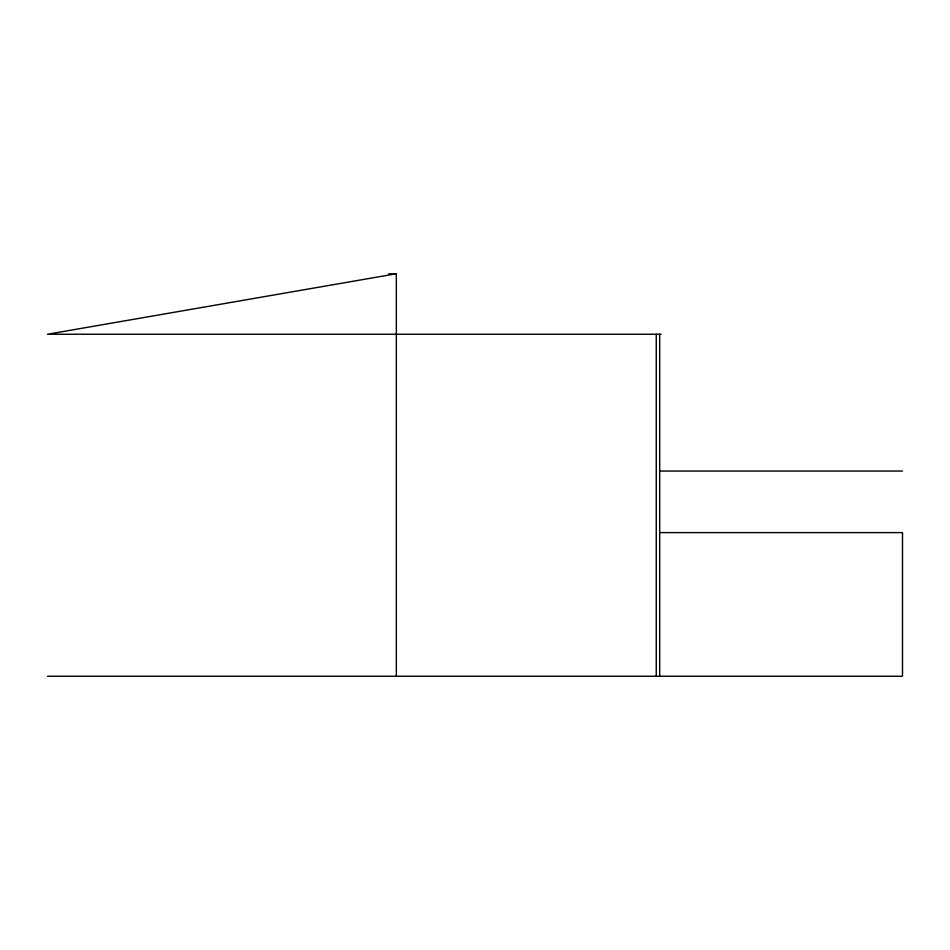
<?xml version="1.0" encoding="UTF-8"?>
<svg xmlns="http://www.w3.org/2000/svg" width="950" height="950" viewBox="0 0 950 950"><rect width="100%" height="100%" fill="white"/><g stroke="black" fill="none" stroke-linecap="round" stroke-linejoin="round"><path stroke-width="1.43" d="M396.34 676.246L396.34 273.754L47.5 334.246L661.046 334.246M388.811 273.754L396.34 273.754M659.68 471.046L902.5 471.046M659.68 532.606L902.5 532.606L902.5 676.246L47.5 676.246M659.68 334.246L659.68 676.246M656.26 334.246L656.26 676.246"/></g></svg>
